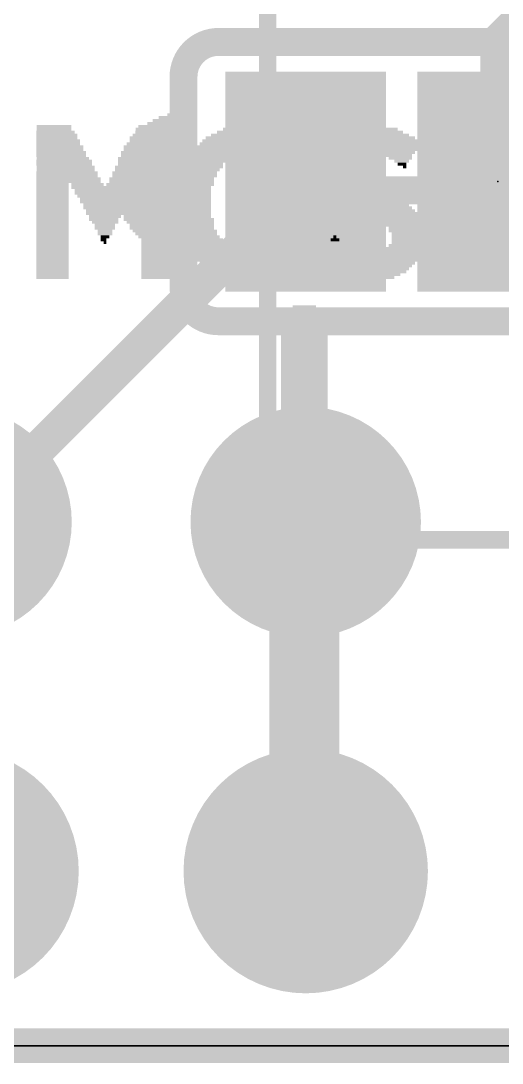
# Model space of a CAD drawing. Extents: x -0.1 to 50.9, y -0.1 to 23.
# Drawn here: x 32.22 to 35.72, y -0.13 to 7.46 of the extents above; entities that cross this region are included whole.
import ezdxf

# ---------------------------------------------------------------- set-up
doc = ezdxf.new("R2010")
doc.units = 0
for name, color, linetype in [('1', 12, 'CONTINUOUS'), ('16', 5, 'CONTINUOUS'), ('17', 110, 'CONTINUOUS'), ('20', 53, 'CONTINUOUS'), ('200', 40, 'CONTINUOUS'), ('201', 6, 'CONTINUOUS'), ('21', 40, 'CONTINUOUS'), ('22', 6, 'CONTINUOUS'), ('24', 53, 'CONTINUOUS')]:
    doc.layers.add(name, color=color, linetype=linetype)

# ---------------------------------------------------------------- blocks, each defined once
blk = doc.blocks.new('ROUNDP')
at = {"const_width": 0.5}
blk.add_lwpolyline([(0, -0.25, 1), (0, 0.25, 1), (0, -0.25)], format="xyb", dxfattribs=at)
blk = doc.blocks.new('RECT')
blk.add_solid([(-0.5, -0.5), (0.5, -0.5), (-0.5, 0.5), (0.5, 0.5)])

msp = doc.modelspace()

# ---------------------------------------------------------------- linework, layer by layer
at = {"layer": '1', "const_width": 0.254}
msp.add_lwpolyline([(0, 0), (50.8, 0)], dxfattribs=at)
at = {"layer": '16'}
for points, const_width in [([(37.719, 9.3345), (35.687, 7.3025)], 0.254), ([(35.687, 7.3025), (35.687, 6.2865)], 0.254), ([(34.29, 6.2865), (31.8135, 3.81)], 0.254), ([(34.7345, 6.223), (35.3695, 6.223)], 0.2032), ([(34.29, 1.27), (34.29, 3.81)], 0.254), ([(0, 0), (50.8, 0)], 0.254)]:
    msp.add_lwpolyline(points, dxfattribs=dict(at, const_width=const_width))
for points, const_width in [([(35.7505, 7.3025, 1), (35.6235, 7.3025)], 0.127), ([(35.6421, 7.3474, 1), (35.7319, 7.2576)], 0.127), ([(34.3349, 6.2416, 1), (34.2451, 6.3314)], 0.127), ([(34.7345, 6.2738, 1), (34.7345, 6.1722)], 0.1016), ([(35.3695, 6.1722, 1), (35.3695, 6.2738)], 0.1016), ([(35.6235, 6.2865, 1), (35.7505, 6.2865)], 0.127), ([(34.3535, 3.81, 1), (34.2265, 3.81)], 0.127), ([(34.2265, 1.27, 1), (34.3535, 1.27)], 0.127)]:
    msp.add_lwpolyline(points, format="xyb", dxfattribs=dict(at, const_width=const_width))
at = {"layer": '20'}
for p, q in [((48.26, 0), (2.54, 0)), ((2.54, 0), (48.26, 0))]:
    msp.add_line(p, q, dxfattribs=at)
at = {"layer": '21', "const_width": 0.127}
for points in [[(34.013, 3.68), (34.013, 19.18)], [(50.513, 3.68), (34.013, 3.68)]]:
    msp.add_lwpolyline(points, dxfattribs=at)
at = {"layer": '21', "const_width": 0.0635}
for points in [[(34.013, 3.7118, 1), (34.013, 3.6482)], [(33.9812, 3.68, 1), (34.0448, 3.68)]]:
    msp.add_lwpolyline(points, format="xyb", dxfattribs=at)
at = {"layer": '22'}
for points, const_width in [([(33.655, 7.3025, 0.4142), (33.401, 7.0485)], 0.2032), ([(33.655, 7.3533, 1), (33.655, 7.2517)], 0.1016), ([(33.655, 7.2517, 1), (33.655, 7.3533)], 0.1016), ([(33.4518, 7.0485, 1), (33.3502, 7.0485)], 0.1016), ([(33.3502, 7.0485, 1), (33.4518, 7.0485)], 0.1016), ([(33.401, 5.5245, 0.4142), (33.655, 5.2705)], 0.2032), ([(33.4518, 5.5245, 1), (33.3502, 5.5245)], 0.1016), ([(33.3502, 5.5245, 1), (33.4518, 5.5245)], 0.1016), ([(33.655, 5.3213, 1), (33.655, 5.2197)], 0.1016), ([(33.655, 5.2197, 1), (33.655, 5.3213)], 0.1016)]:
    msp.add_lwpolyline(points, format="xyb", dxfattribs=dict(at, const_width=const_width))
at = {"layer": '22', "const_width": 0.2032}
for points in [[(37.719, 7.3025), (33.655, 7.3025)], [(33.401, 5.5245), (33.401, 7.0485)], [(33.655, 5.2705), (37.719, 5.2705)]]:
    msp.add_lwpolyline(points, dxfattribs=at)
at = {"layer": '24'}
msp.add_point((35.687, 6.2865), dxfattribs=at)

# ---------------------------------------------------------------- block references
at = {"layer": '16', "xscale": 1.1684, "yscale": 1.6002, "rotation": 180}
for p in [(34.29, 6.2865), (35.687, 6.2865)]:
    msp.add_blockref('RECT', p, dxfattribs=at)
at = {"layer": '17', "xscale": 1.6764, "yscale": 1.6764, "rotation": 270}
for p in [(31.75, 3.81), (31.75, 3.81), (34.29, 3.81), (34.29, 3.81)]:
    msp.add_blockref('ROUNDP', p, dxfattribs=at)
at = {"layer": '17', "xscale": 1.778, "yscale": 1.778}
for p in [(31.75, 1.27), (31.75, 1.27), (34.29, 1.27), (34.29, 1.27)]:
    msp.add_blockref('ROUNDP', p, dxfattribs=at)
at = {"layer": '200'}
for p, xscale, yscale in [((32.4587, 6.6887), 0.254, 0.0211), ((32.4587, 6.6675), 0.254, 0.0213), ((33.1902, 6.6675), 0.2743, 0.0213), ((33.2003, 6.6887), 0.254, 0.0211), ((33.8671, 6.6675), 0.3581, 0.0213), ((33.8671, 6.6887), 0.2311, 0.0211), ((34.7777, 6.6675), 0.3607, 0.0213), ((34.7764, 6.6887), 0.1905, 0.0211), ((35.3263, 6.6887), 0.2337, 0.0211), ((35.3263, 6.6675), 0.2337, 0.0213), ((32.4802, 6.6252), 0.2972, 0.0211), ((32.4802, 6.604), 0.2972, 0.0213), ((32.4701, 6.6463), 0.2769, 0.0211), ((33.1788, 6.6252), 0.2972, 0.0211), ((33.1788, 6.604), 0.2972, 0.0213), ((33.1902, 6.6463), 0.2743, 0.0211), ((33.8671, 6.604), 0.6121, 0.0213), ((33.8671, 6.6252), 0.5309, 0.0211), ((33.8773, 6.6463), 0.4648, 0.0211), ((34.7993, 6.604), 0.5715, 0.0213), ((34.7878, 6.6252), 0.508, 0.0211), ((34.7764, 6.6463), 0.4445, 0.0211), ((35.3263, 6.6463), 0.2337, 0.0211), ((35.3263, 6.6252), 0.2337, 0.0211), ((35.3263, 6.604), 0.2337, 0.0213), ((32.5018, 6.5405), 0.3404, 0.0213), ((32.5018, 6.5193), 0.3404, 0.0211), ((32.4904, 6.5828), 0.3175, 0.0211), ((32.4904, 6.5617), 0.3175, 0.0211), ((33.1584, 6.5405), 0.3378, 0.0213), ((33.1584, 6.5193), 0.3378, 0.0211), ((33.1686, 6.5828), 0.3175, 0.0211), ((33.1686, 6.5617), 0.3175, 0.0211), ((33.8671, 6.5193), 0.7849, 0.0211), ((33.8671, 6.5405), 0.7391, 0.0213), ((33.8671, 6.5617), 0.6985, 0.0211), ((33.8671, 6.5828), 0.6579, 0.0211), ((34.7878, 6.5405), 0.6756, 0.0213), ((34.7777, 6.5193), 0.6553, 0.0211), ((34.798, 6.5617), 0.6553, 0.0211), ((34.798, 6.5828), 0.6147, 0.0211), ((35.3263, 6.5828), 0.2337, 0.0211), ((35.3263, 6.5617), 0.2337, 0.0211), ((35.3263, 6.5405), 0.2337, 0.0213), ((35.3263, 6.5193), 0.2337, 0.0211), ((32.512, 6.4982), 0.3607, 0.0211), ((32.512, 6.477), 0.3607, 0.0213), ((32.5222, 6.4558), 0.381, 0.0211), ((33.1368, 6.4558), 0.381, 0.0211), ((33.147, 6.4982), 0.3607, 0.0211), ((33.147, 6.477), 0.3607, 0.0213), ((33.5928, 6.4558), 0.3175, 0.0211), ((33.8671, 6.4982), 0.8255, 0.0211), ((33.6232, 6.477), 0.3378, 0.0213), ((34.1211, 6.477), 0.3581, 0.0213), ((34.1414, 6.4558), 0.3175, 0.0211), ((34.5338, 6.4558), 0.254, 0.0211), ((34.7561, 6.4982), 0.6579, 0.0211), ((34.5656, 6.477), 0.2769, 0.0213), ((34.9567, 6.477), 0.2108, 0.0213), ((34.9783, 6.4558), 0.1676, 0.0211), ((35.3263, 6.4982), 0.2337, 0.0211), ((35.3263, 6.477), 0.2337, 0.0213), ((35.3263, 6.4558), 0.2337, 0.0211), ((32.5336, 6.4347), 0.4039, 0.0211), ((32.5336, 6.4135), 0.4039, 0.0213), ((32.5438, 6.3923), 0.4242, 0.0211), ((32.5438, 6.3712), 0.4242, 0.0211), ((33.1153, 6.3923), 0.4242, 0.0211), ((33.1153, 6.3712), 0.4242, 0.0211), ((33.1267, 6.4347), 0.4013, 0.0211), ((33.1267, 6.4135), 0.4013, 0.0213), ((33.5394, 6.3923), 0.2972, 0.0211), ((33.528, 6.3712), 0.2743, 0.0211), ((33.5496, 6.4135), 0.2769, 0.0213), ((33.5598, 6.4347), 0.2972, 0.0211), ((34.1744, 6.4347), 0.2972, 0.0211), ((34.1947, 6.3923), 0.2972, 0.0211), ((34.1846, 6.4135), 0.2769, 0.0213), ((34.2062, 6.3712), 0.2743, 0.0211), ((34.5338, 6.4347), 0.254, 0.0211), ((34.5237, 6.4135), 0.2337, 0.0213), ((34.5237, 6.3923), 0.2337, 0.0211), ((34.5237, 6.3712), 0.2337, 0.0211), ((34.9885, 6.4347), 0.1067, 0.0211), ((34.9898, 6.4135), 0.0635, 0.0213), ((35.0101, 6.3923), 0.0229, 0.0211), ((35.3263, 6.4347), 0.2337, 0.0211), ((35.3263, 6.4135), 0.2337, 0.0213), ((35.3263, 6.3923), 0.2337, 0.0211), ((35.3263, 6.3712), 0.2337, 0.0211), ((32.5539, 6.35), 0.4445, 0.0213), ((32.5539, 6.3288), 0.4445, 0.0211), ((32.5653, 6.3077), 0.4674, 0.0211), ((32.5653, 6.2865), 0.4674, 0.0213), ((33.0949, 6.3077), 0.4648, 0.0211), ((33.0949, 6.2865), 0.4648, 0.0213), ((33.1051, 6.35), 0.4445, 0.0213), ((33.1051, 6.3288), 0.4445, 0.0211), ((33.5064, 6.3288), 0.2769, 0.0211), ((33.495, 6.3077), 0.254, 0.0211), ((33.495, 6.2865), 0.254, 0.0213), ((33.5178, 6.35), 0.254, 0.0213), ((34.2163, 6.35), 0.254, 0.0213), ((34.2265, 6.3288), 0.2743, 0.0211), ((34.2367, 6.3077), 0.254, 0.0211), ((34.2367, 6.2865), 0.254, 0.0213), ((34.5237, 6.35), 0.2337, 0.0213), ((34.5338, 6.3288), 0.254, 0.0211), ((34.544, 6.3077), 0.2743, 0.0211), ((34.5656, 6.2865), 0.3175, 0.0213), ((35.3263, 6.35), 0.2337, 0.0213), ((35.3263, 6.3288), 0.2337, 0.0211), ((35.3263, 6.3077), 0.2337, 0.0211), ((35.3263, 6.2865), 0.2337, 0.0213), ((32.4485, 6.2653), 0.2337, 0.0211), ((32.4485, 6.2442), 0.2337, 0.0211), ((32.4485, 6.223), 0.2337, 0.0213), ((32.7025, 6.2653), 0.2337, 0.0211), ((32.8295, 6.2442), 0.4877, 0.0211), ((32.8308, 6.223), 0.4445, 0.0213), ((32.9565, 6.2653), 0.2337, 0.0211), ((33.2105, 6.2653), 0.2337, 0.0211), ((33.2105, 6.2442), 0.2337, 0.0211), ((33.2105, 6.223), 0.2337, 0.0213), ((33.4747, 6.2442), 0.254, 0.0211), ((33.4747, 6.223), 0.254, 0.0213), ((33.495, 6.2653), 0.254, 0.0211), ((34.2367, 6.2653), 0.254, 0.0211), ((34.2481, 6.2442), 0.2769, 0.0211), ((34.2595, 6.223), 0.254, 0.0213), ((34.5859, 6.2653), 0.3175, 0.0211), ((34.6177, 6.2442), 0.381, 0.0211), ((34.6507, 6.223), 0.4013, 0.0213), ((35.3263, 6.2653), 0.2337, 0.0211), ((35.3263, 6.2442), 0.2337, 0.0211), ((35.3263, 6.223), 0.2337, 0.0213), ((32.4485, 6.2018), 0.2337, 0.0211), ((32.4485, 6.1807), 0.2337, 0.0211), ((32.4485, 6.1595), 0.2337, 0.0213), ((32.4485, 6.1383), 0.2337, 0.0211), ((32.8308, 6.2018), 0.4445, 0.0211), ((32.8295, 6.1807), 0.4013, 0.0211), ((32.8295, 6.1595), 0.3607, 0.0213), ((32.8295, 6.1383), 0.3607, 0.0211), ((33.2105, 6.2018), 0.2337, 0.0211), ((33.2105, 6.1807), 0.2337, 0.0211), ((33.2105, 6.1595), 0.2337, 0.0213), ((33.2105, 6.1383), 0.2337, 0.0211), ((33.4747, 6.2018), 0.254, 0.0211), ((33.4747, 6.1807), 0.254, 0.0211), ((33.4747, 6.1595), 0.254, 0.0213), ((33.4747, 6.1383), 0.254, 0.0211), ((34.2595, 6.2018), 0.254, 0.0211), ((34.2595, 6.1807), 0.254, 0.0211), ((34.2595, 6.1595), 0.254, 0.0213), ((34.2595, 6.1383), 0.254, 0.0211), ((34.6723, 6.2018), 0.4445, 0.0211), ((34.7142, 6.1807), 0.4877, 0.0211), ((34.7345, 6.1595), 0.4877, 0.0213), ((34.7675, 6.1383), 0.508, 0.0211), ((35.3263, 6.2018), 0.2337, 0.0211), ((35.3263, 6.1807), 0.2337, 0.0211), ((35.3263, 6.1595), 0.2337, 0.0213), ((35.3263, 6.1383), 0.2337, 0.0211), ((32.4485, 6.1172), 0.2337, 0.0211), ((32.4485, 6.096), 0.2337, 0.0213), ((32.4485, 6.0748), 0.2337, 0.0211), ((32.8308, 6.1172), 0.3175, 0.0211), ((32.8308, 6.096), 0.3175, 0.0213), ((32.8295, 6.0748), 0.2743, 0.0211), ((33.2105, 6.1172), 0.2337, 0.0211), ((33.2105, 6.096), 0.2337, 0.0213), ((33.2105, 6.0748), 0.2337, 0.0211), ((33.4747, 6.1172), 0.254, 0.0211), ((33.4747, 6.096), 0.254, 0.0213), ((33.4747, 6.0748), 0.254, 0.0211), ((34.2595, 6.1172), 0.254, 0.0211), ((34.2595, 6.096), 0.254, 0.0213), ((34.2595, 6.0748), 0.254, 0.0211), ((34.7878, 6.1172), 0.508, 0.0211), ((34.8196, 6.096), 0.4851, 0.0213), ((34.8513, 6.0748), 0.4674, 0.0211), ((35.3263, 6.1172), 0.2337, 0.0211), ((35.3263, 6.096), 0.2337, 0.0213), ((35.3263, 6.0748), 0.2337, 0.0211), ((32.4485, 6.0537), 0.2337, 0.0211), ((32.4485, 6.0325), 0.2337, 0.0213), ((32.4485, 6.0113), 0.2337, 0.0211), ((32.4485, 5.9902), 0.2337, 0.0211), ((32.8295, 6.0537), 0.2743, 0.0211), ((32.8193, 6.0113), 0.2134, 0.0211), ((32.8295, 6.0325), 0.2337, 0.0213), ((32.8308, 5.9902), 0.1905, 0.0211), ((33.2105, 6.0537), 0.2337, 0.0211), ((33.2105, 6.0325), 0.2337, 0.0213), ((33.2105, 6.0113), 0.2337, 0.0211), ((33.2105, 5.9902), 0.2337, 0.0211), ((33.4747, 6.0537), 0.254, 0.0211), ((33.4747, 6.0325), 0.254, 0.0213), ((33.4848, 6.0113), 0.2743, 0.0211), ((33.495, 5.9902), 0.254, 0.0211), ((34.2367, 5.9902), 0.254, 0.0211), ((34.2595, 6.0537), 0.254, 0.0211), ((34.2595, 6.0325), 0.254, 0.0213), ((34.2595, 6.0113), 0.254, 0.0211), ((34.8831, 6.0537), 0.4445, 0.0211), ((34.925, 6.0325), 0.4013, 0.0213), ((34.9466, 6.0113), 0.3581, 0.0211), ((34.9669, 5.9902), 0.3175, 0.0211), ((35.3263, 6.0537), 0.2337, 0.0211), ((35.3263, 6.0325), 0.2337, 0.0213), ((35.3263, 6.0113), 0.2337, 0.0211), ((35.3263, 5.9902), 0.2337, 0.0211), ((32.4485, 5.969), 0.2337, 0.0213), ((32.4485, 5.9478), 0.2337, 0.0211), ((32.4485, 5.9267), 0.2337, 0.0211), ((32.4485, 5.9055), 0.2337, 0.0213), ((32.8295, 5.969), 0.1473, 0.0213), ((32.8295, 5.9478), 0.1473, 0.0211), ((32.8295, 5.9267), 0.1067, 0.0211), ((32.8295, 5.9055), 0.1067, 0.0213), ((33.2105, 5.969), 0.2337, 0.0213), ((33.2105, 5.9478), 0.2337, 0.0211), ((33.2105, 5.9267), 0.2337, 0.0211), ((33.2105, 5.9055), 0.2337, 0.0213), ((33.495, 5.969), 0.254, 0.0213), ((33.495, 5.9478), 0.254, 0.0211), ((33.5064, 5.9267), 0.2769, 0.0211), ((33.5178, 5.9055), 0.254, 0.0213), ((34.2163, 5.9055), 0.254, 0.0213), ((34.2265, 5.9267), 0.2743, 0.0211), ((34.2367, 5.969), 0.254, 0.0213), ((34.2367, 5.9478), 0.254, 0.0211), ((34.9999, 5.969), 0.2972, 0.0213), ((35.0215, 5.9478), 0.254, 0.0211), ((35.0215, 5.9267), 0.254, 0.0211), ((35.0317, 5.9055), 0.2337, 0.0213), ((35.3263, 5.969), 0.2337, 0.0213), ((35.3263, 5.9478), 0.2337, 0.0211), ((35.3263, 5.9267), 0.2337, 0.0211), ((35.3263, 5.9055), 0.2337, 0.0213), ((32.4485, 5.8843), 0.2337, 0.0211), ((32.4485, 5.8632), 0.2337, 0.0211), ((32.4485, 5.842), 0.2337, 0.0213), ((32.8193, 5.8632), 0.0406, 0.0211), ((32.8308, 5.8843), 0.0635, 0.0211), ((32.8295, 5.842), 0.0203, 0.0213), ((33.2105, 5.8843), 0.2337, 0.0211), ((33.2105, 5.8632), 0.2337, 0.0211), ((33.2105, 5.842), 0.2337, 0.0213), ((33.5394, 5.8632), 0.2972, 0.0211), ((33.528, 5.8843), 0.2743, 0.0211), ((33.5496, 5.842), 0.2769, 0.0213), ((34.1947, 5.8632), 0.2972, 0.0211), ((34.1846, 5.842), 0.2769, 0.0213), ((34.2062, 5.8843), 0.2743, 0.0211), ((34.5021, 5.842), 0.1041, 0.0213), ((34.5021, 5.8632), 0.0635, 0.0211), ((34.5021, 5.8843), 0.0229, 0.0211), ((35.0317, 5.8843), 0.2337, 0.0211), ((35.0317, 5.8632), 0.2337, 0.0211), ((35.0317, 5.842), 0.2337, 0.0213), ((35.3263, 5.8843), 0.2337, 0.0211), ((35.3263, 5.8632), 0.2337, 0.0211), ((35.3263, 5.842), 0.2337, 0.0213), ((32.4485, 5.8208), 0.2337, 0.0211), ((32.4485, 5.7997), 0.2337, 0.0211), ((32.4485, 5.7785), 0.2337, 0.0213), ((32.4485, 5.7573), 0.2337, 0.0211), ((33.2105, 5.8208), 0.2337, 0.0211), ((33.2105, 5.7997), 0.2337, 0.0211), ((33.2105, 5.7785), 0.2337, 0.0213), ((33.2105, 5.7573), 0.2337, 0.0211), ((33.5598, 5.8208), 0.2972, 0.0211), ((33.5928, 5.7997), 0.3175, 0.0211), ((33.6131, 5.7785), 0.3581, 0.0213), ((33.8671, 5.7573), 0.8255, 0.0211), ((34.1109, 5.7785), 0.3378, 0.0213), ((34.1414, 5.7997), 0.3175, 0.0211), ((34.1744, 5.8208), 0.2972, 0.0211), ((34.7561, 5.7573), 0.7391, 0.0211), ((34.544, 5.7785), 0.2743, 0.0213), ((34.5338, 5.7997), 0.2134, 0.0211), ((34.5123, 5.8208), 0.1702, 0.0211), ((34.9885, 5.7785), 0.2743, 0.0213), ((34.9987, 5.7997), 0.254, 0.0211), ((35.0215, 5.8208), 0.254, 0.0211), ((35.3263, 5.8208), 0.2337, 0.0211), ((35.3263, 5.7997), 0.2337, 0.0211), ((35.3263, 5.7785), 0.2337, 0.0213), ((35.3263, 5.7573), 0.2337, 0.0211), ((32.4485, 5.7362), 0.2337, 0.0211), ((32.4485, 5.715), 0.2337, 0.0213), ((32.4485, 5.6938), 0.2337, 0.0211), ((33.2105, 5.7362), 0.2337, 0.0211), ((33.2105, 5.715), 0.2337, 0.0213), ((33.2105, 5.6938), 0.2337, 0.0211), ((33.8671, 5.7362), 0.7849, 0.0211), ((33.8671, 5.715), 0.7391, 0.0213), ((33.8671, 5.6938), 0.6985, 0.0211), ((34.7345, 5.7362), 0.7417, 0.0211), ((34.7345, 5.715), 0.7417, 0.0213), ((34.7358, 5.6938), 0.6985, 0.0211), ((35.3263, 5.7362), 0.2337, 0.0211), ((35.3263, 5.715), 0.2337, 0.0213), ((35.3263, 5.6938), 0.2337, 0.0211), ((32.4485, 5.6727), 0.2337, 0.0211), ((32.4485, 5.6515), 0.2337, 0.0213), ((32.4485, 5.6303), 0.2337, 0.0211), ((32.4485, 5.6092), 0.2337, 0.0211), ((33.2105, 5.6727), 0.2337, 0.0211), ((33.2105, 5.6515), 0.2337, 0.0213), ((33.2105, 5.6303), 0.2337, 0.0211), ((33.2105, 5.6092), 0.2337, 0.0211), ((33.8671, 5.6727), 0.6579, 0.0211), ((33.8671, 5.6515), 0.6121, 0.0213), ((33.8671, 5.6303), 0.5309, 0.0211), ((33.8557, 5.6092), 0.4674, 0.0211), ((34.7447, 5.6727), 0.635, 0.0211), ((34.7459, 5.6515), 0.5918, 0.0213), ((34.7561, 5.6303), 0.5309, 0.0211), ((34.7561, 5.6092), 0.4445, 0.0211), ((35.3263, 5.6727), 0.2337, 0.0211), ((35.3263, 5.6515), 0.2337, 0.0213), ((35.3263, 5.6303), 0.2337, 0.0211), ((35.3263, 5.6092), 0.2337, 0.0211), ((32.4485, 5.588), 0.2337, 0.0213), ((33.2105, 5.588), 0.2337, 0.0213), ((33.8671, 5.588), 0.3581, 0.0213), ((33.8671, 5.5668), 0.2311, 0.0211), ((34.7561, 5.588), 0.3581, 0.0213), ((34.7662, 5.5668), 0.2108, 0.0211), ((35.3263, 5.588), 0.2337, 0.0213), ((34.2798, 5.3763), 0.1676, 0.0211), ((34.2798, 5.3128), 0.2946, 0.0211), ((34.2798, 5.334), 0.254, 0.0213), ((34.2798, 5.3552), 0.2134, 0.0211), ((34.2798, 5.2705), 0.3404, 0.0213), ((34.2798, 5.2493), 0.3404, 0.0211), ((34.2798, 5.2282), 0.3404, 0.0211), ((34.2913, 5.2917), 0.3175, 0.0211), ((34.2798, 5.207), 0.3404, 0.0213), ((34.2798, 5.1858), 0.3404, 0.0211), ((34.2798, 5.1647), 0.3404, 0.0211), ((34.2798, 5.1435), 0.3404, 0.0213), ((34.2798, 5.1223), 0.3404, 0.0211), ((34.2798, 5.1012), 0.3404, 0.0211), ((34.2798, 5.08), 0.3404, 0.0213), ((34.2798, 5.0588), 0.3404, 0.0211), ((34.2798, 5.0377), 0.3404, 0.0211), ((34.2798, 5.0165), 0.3404, 0.0213), ((34.2798, 4.9953), 0.3404, 0.0211), ((34.2798, 4.9742), 0.3404, 0.0211), ((34.2798, 4.953), 0.3404, 0.0213), ((34.2798, 4.9318), 0.3404, 0.0211), ((34.2798, 4.9107), 0.3404, 0.0211), ((34.2798, 4.8895), 0.3404, 0.0213), ((34.2798, 4.8683), 0.3404, 0.0211), ((34.2798, 4.8472), 0.3404, 0.0211), ((34.2798, 4.826), 0.3404, 0.0213), ((34.2798, 4.8048), 0.3404, 0.0211), ((34.2798, 4.7837), 0.3404, 0.0211), ((34.2798, 4.7625), 0.3404, 0.0213), ((34.2798, 4.7413), 0.3404, 0.0211), ((34.2798, 4.7202), 0.3404, 0.0211), ((34.2798, 4.699), 0.3404, 0.0213), ((34.2798, 4.6778), 0.3404, 0.0211), ((34.2798, 4.6567), 0.3404, 0.0211), ((34.2798, 4.6355), 0.3404, 0.0213), ((34.2798, 4.6143), 0.3404, 0.0211), ((34.2798, 4.5932), 0.3404, 0.0211), ((34.2798, 4.572), 0.3404, 0.0213), ((34.2798, 4.5508), 0.3404, 0.0211), ((34.2798, 4.5297), 0.3404, 0.0211), ((34.2798, 4.5085), 0.3404, 0.0213), ((34.2798, 4.4873), 0.3404, 0.0211), ((34.2798, 4.4662), 0.3404, 0.0211), ((34.2798, 4.445), 0.3404, 0.0213), ((34.2798, 4.4238), 0.3404, 0.0211), ((34.2798, 4.4027), 0.3404, 0.0211), ((34.2798, 4.3815), 0.3404, 0.0213), ((34.2798, 4.3603), 0.3404, 0.0211), ((34.2798, 4.3392), 0.3404, 0.0211), ((34.2798, 4.318), 0.3404, 0.0213), ((34.2798, 4.2968), 0.3404, 0.0211), ((34.2798, 4.2757), 0.3404, 0.0211), ((34.2798, 4.2545), 0.3404, 0.0213), ((34.2798, 4.2333), 0.3404, 0.0211), ((34.2798, 4.2122), 0.3404, 0.0211), ((34.2798, 4.191), 0.3404, 0.0213), ((34.2798, 4.1698), 0.3404, 0.0211), ((34.2798, 4.1487), 0.3404, 0.0211), ((34.2798, 4.1275), 0.3404, 0.0213), ((34.2798, 4.1063), 0.3404, 0.0211), ((34.2798, 4.0852), 0.3404, 0.0211), ((34.2798, 4.064), 0.3404, 0.0213), ((34.2798, 4.0428), 0.3404, 0.0211), ((34.2798, 4.0217), 0.3404, 0.0211), ((34.2798, 3.9582), 0.4216, 0.0211), ((34.2798, 3.937), 0.4216, 0.0213), ((34.2798, 3.9793), 0.381, 0.0211), ((34.2798, 4.0005), 0.3404, 0.0213), ((34.2798, 3.8735), 0.508, 0.0213), ((34.2798, 3.9158), 0.4674, 0.0211), ((34.2798, 3.8947), 0.4674, 0.0211), ((34.2798, 3.8523), 0.508, 0.0211), ((34.2798, 3.8312), 0.508, 0.0211), ((34.2798, 3.81), 0.508, 0.0213), ((34.2798, 3.7888), 0.508, 0.0211), ((34.2798, 3.7677), 0.508, 0.0211), ((34.2798, 3.7465), 0.508, 0.0213), ((34.2798, 3.7253), 0.508, 0.0211), ((34.2798, 3.7042), 0.508, 0.0211), ((34.2798, 3.683), 0.508, 0.0213), ((34.2798, 3.6618), 0.508, 0.0211), ((34.2798, 3.6407), 0.508, 0.0211), ((34.2798, 3.6195), 0.508, 0.0213), ((34.2798, 3.5983), 0.508, 0.0211), ((34.2798, 3.5772), 0.508, 0.0211), ((34.2798, 3.556), 0.508, 0.0213), ((34.2798, 3.5348), 0.508, 0.0211), ((34.2798, 3.5137), 0.508, 0.0211), ((34.2798, 3.4925), 0.508, 0.0213), ((34.2798, 3.4713), 0.508, 0.0211), ((34.2798, 3.4502), 0.508, 0.0211), ((34.2798, 3.429), 0.508, 0.0213), ((34.2798, 3.4078), 0.508, 0.0211), ((34.2798, 3.3867), 0.508, 0.0211), ((34.2798, 3.3655), 0.508, 0.0213), ((34.2798, 3.3443), 0.508, 0.0211), ((34.2798, 3.3232), 0.508, 0.0211), ((34.2798, 3.302), 0.508, 0.0213), ((34.2798, 3.2808), 0.508, 0.0211), ((34.2798, 3.2597), 0.508, 0.0211), ((34.2798, 3.2385), 0.508, 0.0213), ((34.2798, 3.2173), 0.508, 0.0211), ((34.2798, 3.1962), 0.508, 0.0211), ((34.2798, 3.175), 0.508, 0.0213), ((34.2798, 3.1538), 0.508, 0.0211), ((34.2798, 3.1327), 0.508, 0.0211), ((34.2798, 3.1115), 0.508, 0.0213), ((34.2798, 3.0903), 0.508, 0.0211), ((34.2798, 3.0692), 0.508, 0.0211), ((34.2798, 3.048), 0.508, 0.0213), ((34.2798, 3.0268), 0.508, 0.0211), ((34.2798, 3.0057), 0.508, 0.0211), ((34.2798, 2.9845), 0.508, 0.0213), ((34.2798, 2.9633), 0.508, 0.0211), ((34.2798, 2.9422), 0.508, 0.0211), ((34.2798, 2.921), 0.508, 0.0213), ((34.2798, 2.8998), 0.508, 0.0211), ((34.2798, 2.8787), 0.508, 0.0211), ((34.2798, 2.8575), 0.508, 0.0213), ((34.2798, 2.8363), 0.508, 0.0211), ((34.2798, 2.8152), 0.508, 0.0211), ((34.2798, 2.794), 0.508, 0.0213), ((34.2798, 2.7728), 0.508, 0.0211), ((34.2798, 2.7517), 0.508, 0.0211), ((34.2798, 2.7305), 0.508, 0.0213), ((34.2798, 2.7093), 0.508, 0.0211), ((34.2798, 2.6882), 0.508, 0.0211), ((34.2798, 2.667), 0.508, 0.0213), ((34.2798, 2.6458), 0.508, 0.0211), ((34.2798, 2.6247), 0.508, 0.0211), ((34.2798, 2.6035), 0.508, 0.0213), ((34.2798, 2.5823), 0.508, 0.0211), ((34.2798, 2.5612), 0.508, 0.0211), ((34.2798, 2.54), 0.508, 0.0213), ((34.2798, 2.5188), 0.508, 0.0211), ((34.2798, 2.4977), 0.508, 0.0211), ((34.2798, 2.4765), 0.508, 0.0213), ((34.2798, 2.4553), 0.508, 0.0211), ((34.2798, 2.4342), 0.508, 0.0211), ((34.2798, 2.413), 0.508, 0.0213), ((34.2798, 2.3918), 0.508, 0.0211), ((34.2798, 2.3707), 0.508, 0.0211), ((34.2798, 2.3495), 0.508, 0.0213), ((34.2798, 2.3283), 0.508, 0.0211), ((34.2798, 2.3072), 0.508, 0.0211), ((34.2798, 2.286), 0.508, 0.0213), ((34.2798, 2.2648), 0.508, 0.0211), ((34.2798, 2.2437), 0.508, 0.0211), ((34.2798, 2.2225), 0.508, 0.0213), ((34.2798, 2.2013), 0.508, 0.0211), ((34.2798, 2.1802), 0.508, 0.0211), ((34.2798, 2.159), 0.508, 0.0213), ((34.2798, 2.1378), 0.508, 0.0211), ((34.2798, 2.1167), 0.508, 0.0211), ((34.2798, 2.0955), 0.508, 0.0213), ((34.2798, 2.0743), 0.508, 0.0211), ((34.2798, 2.0532), 0.508, 0.0211), ((34.2798, 2.032), 0.508, 0.0213), ((34.2798, 2.0108), 0.508, 0.0211), ((34.2798, 1.9897), 0.508, 0.0211), ((34.2798, 1.9685), 0.508, 0.0213), ((34.2798, 1.9473), 0.508, 0.0211), ((34.2798, 1.9262), 0.508, 0.0211), ((34.2798, 1.905), 0.508, 0.0213), ((34.2798, 1.8838), 0.508, 0.0211), ((34.2798, 1.8627), 0.508, 0.0211), ((34.2798, 1.8415), 0.508, 0.0213), ((34.2798, 1.8203), 0.508, 0.0211), ((34.2798, 1.7992), 0.508, 0.0211), ((34.2798, 1.778), 0.508, 0.0213), ((34.2798, 1.7568), 0.508, 0.0211), ((34.2798, 1.7357), 0.508, 0.0211), ((34.2798, 1.7145), 0.508, 0.0213), ((34.2798, 1.6933), 0.508, 0.0211), ((34.2798, 1.6722), 0.508, 0.0211), ((34.2798, 1.651), 0.508, 0.0213), ((34.2798, 1.6298), 0.508, 0.0211), ((34.2798, 1.6087), 0.508, 0.0211), ((34.2798, 1.5875), 0.508, 0.0213), ((34.2798, 1.5663), 0.508, 0.0211), ((34.2798, 1.5452), 0.508, 0.0211), ((34.2798, 1.524), 0.508, 0.0213), ((34.2798, 1.5028), 0.508, 0.0211), ((34.2798, 1.4817), 0.508, 0.0211), ((34.2798, 1.4605), 0.508, 0.0213), ((34.2798, 1.4393), 0.508, 0.0211), ((34.2798, 1.4182), 0.508, 0.0211), ((34.2798, 1.397), 0.508, 0.0213), ((34.2798, 1.3758), 0.508, 0.0211), ((34.2798, 1.3547), 0.508, 0.0211), ((34.2798, 1.3335), 0.508, 0.0213), ((34.2798, 1.3123), 0.508, 0.0211), ((34.2798, 1.2912), 0.508, 0.0211), ((34.2798, 1.27), 0.508, 0.0213), ((34.2798, 1.2488), 0.508, 0.0211), ((34.2798, 1.2277), 0.508, 0.0211), ((34.2798, 1.2065), 0.508, 0.0213), ((34.2798, 1.1853), 0.508, 0.0211), ((34.2798, 1.1642), 0.4674, 0.0211), ((34.2798, 1.143), 0.4674, 0.0213), ((34.2798, 1.1218), 0.4216, 0.0211), ((34.2798, 1.1007), 0.4216, 0.0211), ((34.2798, 1.0795), 0.381, 0.0213), ((34.2798, 1.0583), 0.3404, 0.0211), ((34.2798, 1.0372), 0.254, 0.0211), ((34.2798, 1.016), 0.1676, 0.0213)]:
    msp.add_blockref('RECT', p, dxfattribs=dict(at, xscale=xscale, yscale=yscale))
at = {"layer": '201', "rotation": 180}
for p, xscale, yscale in [((33.3261, 6.7522), 0.2108, 0.0211), ((33.3578, 6.7733), 0.1473, 0.0211), ((33.2524, 6.6675), 0.3581, 0.0213), ((33.2727, 6.6887), 0.3175, 0.0211), ((33.2842, 6.7098), 0.2946, 0.0211), ((33.3045, 6.731), 0.254, 0.0213), ((33.2207, 6.604), 0.4216, 0.0213), ((33.2308, 6.6252), 0.4013, 0.0211), ((33.241, 6.6463), 0.381, 0.0211), ((33.1991, 6.5405), 0.4648, 0.0213), ((33.1991, 6.5193), 0.4648, 0.0211), ((33.2092, 6.5617), 0.4445, 0.0211), ((33.2207, 6.5828), 0.4216, 0.0211), ((33.1775, 6.4558), 0.508, 0.0211), ((33.1889, 6.4982), 0.4851, 0.0211), ((33.1889, 6.477), 0.4851, 0.0213), ((33.1673, 6.3712), 0.5283, 0.0211), ((33.1775, 6.4347), 0.508, 0.0211), ((33.1775, 6.4135), 0.508, 0.0213), ((33.1775, 6.3923), 0.508, 0.0211), ((33.1673, 6.35), 0.5283, 0.0213), ((33.1673, 6.3288), 0.5283, 0.0211), ((33.1673, 6.3077), 0.5283, 0.0211), ((33.1673, 6.2865), 0.5283, 0.0213), ((33.1673, 6.2653), 0.5283, 0.0211), ((33.1673, 6.2442), 0.5283, 0.0211), ((33.1673, 6.223), 0.5283, 0.0213), ((33.1673, 6.2018), 0.5283, 0.0211), ((33.1673, 6.1807), 0.5283, 0.0211), ((33.1775, 6.1595), 0.508, 0.0213), ((33.1775, 6.1383), 0.508, 0.0211), ((33.1775, 6.1172), 0.508, 0.0211), ((33.1775, 6.096), 0.508, 0.0213), ((33.1889, 6.0748), 0.4851, 0.0211), ((33.1889, 6.0537), 0.4851, 0.0211), ((33.1991, 6.0325), 0.4648, 0.0213), ((33.1991, 6.0113), 0.4648, 0.0211), ((33.2092, 5.9902), 0.4445, 0.0211), ((33.2207, 5.969), 0.4216, 0.0213), ((33.2207, 5.9478), 0.4216, 0.0211), ((33.2308, 5.9267), 0.4013, 0.0211), ((33.241, 5.9055), 0.381, 0.0213), ((33.2524, 5.8843), 0.3581, 0.0211), ((33.2727, 5.8632), 0.3175, 0.0211), ((33.2842, 5.842), 0.2946, 0.0213), ((33.3045, 5.8208), 0.254, 0.0211), ((33.3261, 5.7997), 0.2108, 0.0211), ((33.3578, 5.7785), 0.1473, 0.0213)]:
    msp.add_blockref('RECT', p, dxfattribs=dict(at, xscale=xscale, yscale=yscale))

doc.saveas('drawing.dxf')
